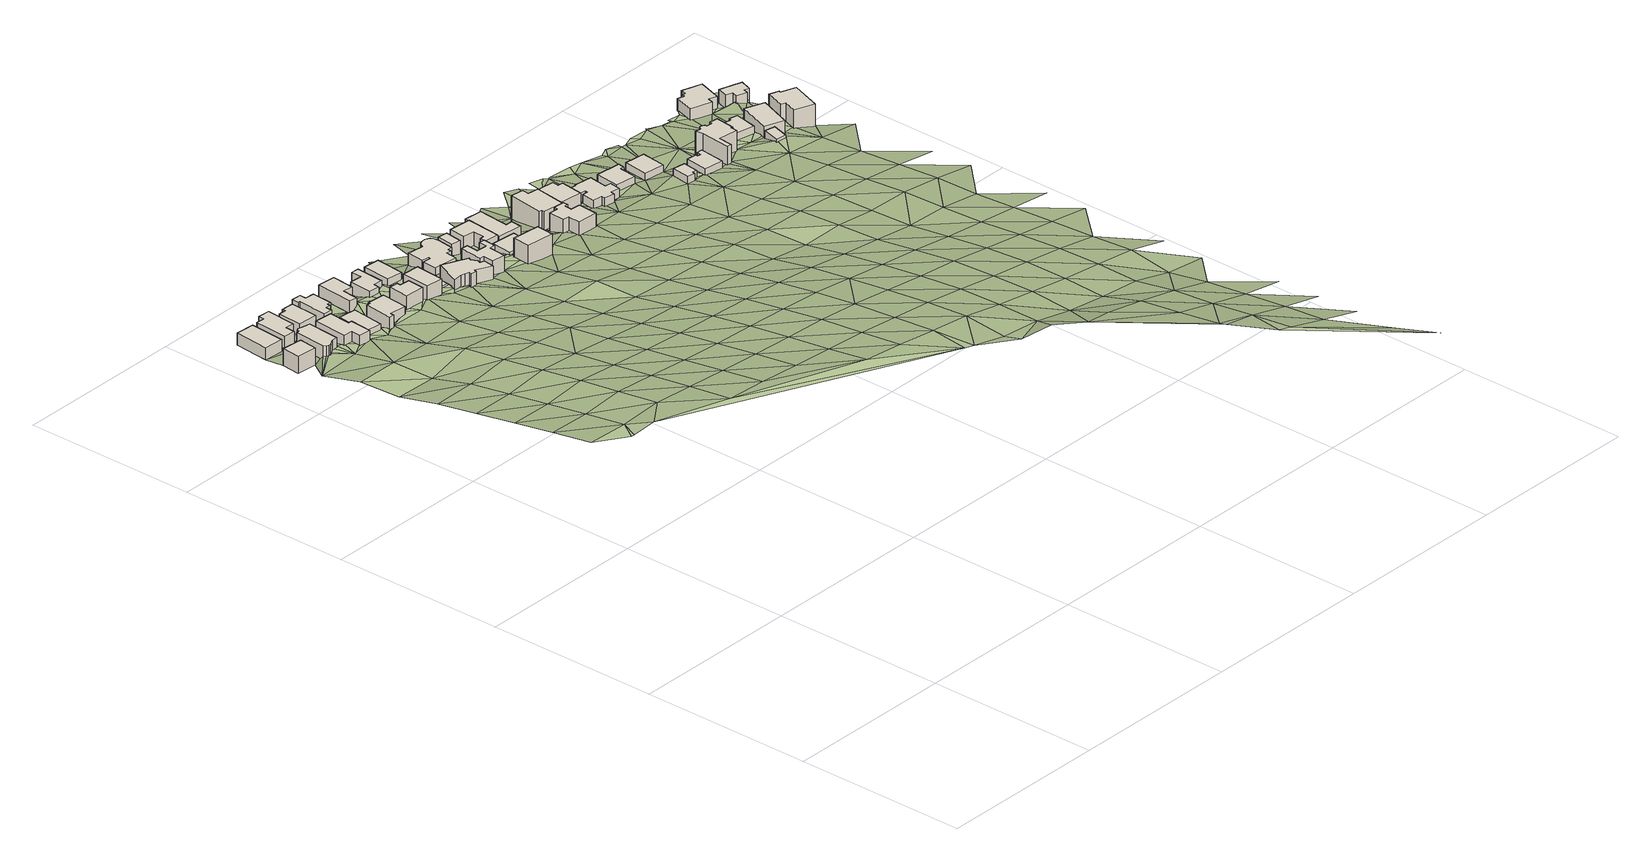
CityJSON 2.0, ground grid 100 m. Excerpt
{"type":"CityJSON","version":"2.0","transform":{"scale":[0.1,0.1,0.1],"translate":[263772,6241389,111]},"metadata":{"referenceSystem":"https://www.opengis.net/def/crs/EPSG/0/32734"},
"CityObjects":{
"building1":{"type":"Building","attributes":{"address":"15 Premier Road Walmer Estate Cape Town","building":"house","building:levels":"3","footprint":{"type":"Polygon"},"plus_code":"C5XXXGXF+XCX","ground_height":128.72,"building_height":9.7,"roof_height":138.42},"geometry":[{"type":"Solid","lod":"1","boundaries":[[[[0,1,2,3]],[[1,4,5,2]],[[4,6,7,5]],[[6,0,3,7]],[[3,2,5,7]],[[6,4,1,0]]]]}]},
"building2":{"type":"Building","attributes":{"address":"6 Beresford Road Walmer Estate Cape Town","building":"house","building:levels":"2","footprint":{"type":"Polygon"},"plus_code":"C6X4XHX7+XXW","ground_height":125.91,"building_height":6.9,"roof_height":132.81},"geometry":[{"type":"Solid","lod":"1","boundaries":[[[[8,9,10,11]],[[9,12,13,10]],[[12,14,15,13]],[[14,8,11,15]],[[11,10,13,15]],[[14,12,9,8]]]]}]},
"building3":{"type":"Building","attributes":{"address":"17 Premier Road Walmer Estate Cape Town","building":"house","building:levels":"3","footprint":{"type":"Polygon"},"plus_code":"C6XMX6X8+XPR","ground_height":129.9,"building_height":9.7,"roof_height":139.6},"geometry":[{"type":"Solid","lod":"1","boundaries":[[[[16,17,18,19]],[[17,20,21,18]],[[20,22,23,21]],[[22,24,25,23]],[[24,26,27,25]],[[26,28,29,27]],[[28,30,31,29]],[[30,32,33,31]],[[32,34,35,33]],[[34,36,37,35]],[[36,38,39,37]],[[38,16,19,39]],[[19,18,21,23,25,27,29,31,33,35,37,39]],[[38,36,34,32,30,28,26,24,22,20,17,16]]]]}]},
"building4":{"type":"Building","attributes":{"address":"8 Beresford Road Walmer Estate Cape Town","building":"house","building:levels":"2","footprint":{"type":"Polygon"},"plus_code":"C6XVX6XQ+XPV","ground_height":126.04,"building_height":6.9,"roof_height":132.94},"geometry":[{"type":"Solid","lod":"1","boundaries":[[[[40,41,42,43]],[[41,44,45,42]],[[44,46,47,45]],[[46,48,49,47]],[[48,50,51,49]],[[50,52,53,51]],[[52,54,55,53]],[[54,40,43,55]],[[43,42,45,47,49,51,53,55]],[[54,52,50,48,46,44,41,40]]]]}]},
"building5":{"type":"Building","attributes":{"address":"19 Premier Road Walmer Estate Cape Town","building":"house","building:levels":"3","footprint":{"type":"Polygon"},"plus_code":"C7X9XQX4+X9V","ground_height":129.9,"building_height":9.7,"roof_height":139.6},"geometry":[{"type":"Solid","lod":"1","boundaries":[[[[56,57,58,59]],[[57,60,61,58]],[[60,62,63,61]],[[62,64,65,63]],[[64,66,67,65]],[[66,68,69,67]],[[68,70,71,69]],[[70,56,59,71]],[[59,58,61,63,65,67,69,71]],[[70,68,66,64,62,60,57,56]]]]}]},
"building6":{"type":"Building","attributes":{"address":"10 Beresford Road Walmer Estate Cape Town","building":"house","building:levels":"2","footprint":{"type":"Polygon"},"plus_code":"C7XGXJXC+XWR","ground_height":126.04,"building_height":6.9,"roof_height":132.94},"geometry":[{"type":"Solid","lod":"1","boundaries":[[[[72,73,74,75]],[[73,76,77,74]],[[76,78,79,77]],[[78,80,81,79]],[[80,82,83,81]],[[82,72,75,83]],[[75,74,77,79,81,83]],[[82,80,78,76,73,72]]]]}]},
"building7":{"type":"Building","attributes":{"address":"21 Premier Road Walmer Estate Cape Town","building":"house","building:levels":"2","footprint":{"type":"Polygon"},"plus_code":"C8X3X8XH+XRR","ground_height":129.94,"building_height":6.9,"roof_height":136.84},"geometry":[{"type":"Solid","lod":"1","boundaries":[[[[84,85,86,87]],[[85,88,89,86]],[[88,90,91,89]],[[90,84,87,91]],[[87,86,89,91]],[[90,88,85,84]]]]}]},
"building8":{"type":"Building","attributes":{"address":"23 Premier Road Walmer Estate Cape Town","building":"house","building:levels":"2","footprint":{"type":"Polygon"},"plus_code":"C8XQXPX3+XCX","ground_height":133.66,"building_height":6.9,"roof_height":140.56},"geometry":[{"type":"Solid","lod":"1","boundaries":[[[[92,93,94,95]],[[93,96,97,94]],[[96,98,99,97]],[[98,100,101,99]],[[100,102,103,101]],[[102,104,105,103]],[[104,106,107,105]],[[106,92,95,107]],[[95,94,97,99,101,103,105,107]],[[106,104,102,100,98,96,93,92]]]]}]},
"building9":{"type":"Building","attributes":{"address":"12 Beresford Road University Estate Cape Town","building":"house","building:levels":"2","footprint":{"type":"Polygon"},"plus_code":"C8X7XHXC+X5V","ground_height":126.04,"building_height":6.9,"roof_height":132.94},"geometry":[{"type":"Solid","lod":"1","boundaries":[[[[108,109,110,111]],[[109,112,113,110]],[[112,114,115,113]],[[114,116,117,115]],[[116,118,119,117]],[[118,120,121,119]],[[120,122,123,121]],[[122,124,125,123]],[[124,126,127,125]],[[126,128,129,127]],[[128,130,131,129]],[[130,108,111,131]],[[111,110,113,115,117,119,121,123,125,127,129,131]],[[130,128,126,124,122,120,118,116,114,112,109,108]]]]}]},
"building10":{"type":"Building","attributes":{"address":"14 Beresford Road Walmer Estate Cape Town","building":"house","building:levels":"2","footprint":{"type":"Polygon"},"plus_code":"C8XXXMX4+XGR","ground_height":129.29,"building_height":6.9,"roof_height":136.19},"geometry":[{"type":"Solid","lod":"1","boundaries":[[[[132,133,134,135]],[[133,136,137,134]],[[136,138,139,137]],[[138,140,141,139]],[[140,142,143,141]],[[142,132,135,143]],[[135,134,137,139,141,143]],[[142,140,138,136,133,132]]]]}]},
"building11":{"type":"Building","attributes":{"address":"25 Premier Road University Estate Cape Town","building":"house","building:levels":"2","footprint":{"type":"Polygon"},"plus_code":"C9XGXJXJ+X7X","ground_height":137.63,"building_height":6.9,"roof_height":144.53},"geometry":[{"type":"Solid","lod":"1","boundaries":[[[[144,145,146,147]],[[145,148,149,146]],[[148,150,151,149]],[[150,152,153,151]],[[152,154,155,153]],[[154,144,147,155]],[[147,146,149,151,153,155]],[[154,152,150,148,145,144]]]]}]},
"building12":{"type":"Building","attributes":{"address":"16 Beresford Road Walmer Estate Cape Town","building":"house","building:levels":"2","footprint":{"type":"Polygon"},"plus_code":"C9XJXVXX+XMR","ground_height":129.29,"building_height":6.9,"roof_height":136.19},"geometry":[{"type":"Solid","lod":"1","boundaries":[[[[156,157,158,159]],[[157,160,161,158]],[[160,162,163,161]],[[162,164,165,163]],[[164,166,167,165]],[[166,168,169,167]],[[168,170,171,169]],[[170,156,159,171]],[[159,158,161,163,165,167,169,171]],[[170,168,166,164,162,160,157,156]]]]}]},
"building13":{"type":"Building","attributes":{"address":"27 Premier Road Walmer Estate Cape Town","building":"house","building:levels":"4","footprint":{"type":"Polygon"},"plus_code":"CCX5XMX2+XXX","ground_height":132.16,"building_height":12.5,"roof_height":144.66},"geometry":[{"type":"Solid","lod":"1","boundaries":[[[[172,173,174,175]],[[173,176,177,174]],[[176,178,179,177]],[[178,172,175,179]],[[175,174,177,179]],[[178,176,173,172]]]]}]},
"building14":{"type":"Building","attributes":{"address":"University Estate Cape Town","building":"house","building:levels":"1","footprint":{"type":"Polygon"},"plus_code":"CCXQX2XG+XFR","ground_height":132.16,"building_height":4.1,"roof_height":136.26},"geometry":[{"type":"Solid","lod":"1","boundaries":[[[[180,181,182,183]],[[181,184,185,182]],[[184,186,187,185]],[[186,180,183,187]],[[183,182,185,187]],[[186,184,181,180]]]]}]},
"building15":{"type":"Building","attributes":{"address":"18 Beresford Road Walmer Estate Cape Town","building":"house","building:levels":"2","footprint":{"type":"Polygon"},"plus_code":"CCXCX2XC+X8W","ground_height":128.44,"building_height":6.9,"roof_height":135.34},"geometry":[{"type":"Solid","lod":"1","boundaries":[[[[188,189,190,191]],[[189,192,193,190]],[[192,194,195,193]],[[194,188,191,195]],[[191,190,193,195]],[[194,192,189,188]]]]}]},
"building16":{"type":"Building","attributes":{"address":"29 Premier Road Walmer Estate Cape Town","building":"house","building:levels":"2","footprint":{"type":"Polygon"},"plus_code":"CFX9XHX9+XFX","ground_height":134.19,"building_height":6.9,"roof_height":141.09},"geometry":[{"type":"Solid","lod":"1","boundaries":[[[[196,197,198,199]],[[197,200,201,198]],[[200,202,203,201]],[[202,204,205,203]],[[204,206,207,205]],[[206,208,209,207]],[[208,210,211,209]],[[210,212,213,211]],[[212,214,215,213]],[[214,216,217,215]],[[216,218,219,217]],[[218,220,221,219]],[[220,222,223,221]],[[222,196,199,223]],[[199,198,201,203,205,207,209,211,213,215,217,219,221,223]],[[222,220,218,216,214,212,210,208,206,204,202,200,197,196]]]]}]},
"building17":{"type":"Building","attributes":{"address":"Beresford Road Walmer Estate Cape Town","building":"house","building:levels":"2","footprint":{"type":"Polygon"},"plus_code":"CFXWXXXJ+XMR","ground_height":127.1,"building_height":6.9,"roof_height":134},"geometry":[{"type":"Solid","lod":"1","boundaries":[[[[224,225,226,227]],[[225,228,229,226]],[[228,230,231,229]],[[230,232,233,231]],[[232,234,235,233]],[[234,236,237,235]],[[236,238,239,237]],[[238,240,241,239]],[[240,242,243,241]],[[242,244,245,243]],[[244,246,247,245]],[[246,248,249,247]],[[248,250,251,249]],[[250,252,253,251]],[[252,254,255,253]],[[254,256,257,255]],[[256,258,259,257]],[[258,224,227,259]],[[227,226,229,231,233,235,237,239,241,243,245,247,249,251,253,255,257,259]],[[258,256,254,252,250,248,246,244,242,240,238,236,234,232,230,228,225,224]]]]}]},
"building18":{"type":"Building","attributes":{"address":"31 Premier Road Walmer Estate Cape Town","building":"house","building:levels":"2","footprint":{"type":"Polygon"},"plus_code":"CGX9X9XF+XCV","ground_height":134.19,"building_height":6.9,"roof_height":141.09},"geometry":[{"type":"Solid","lod":"1","boundaries":[[[[260,261,262,263]],[[261,264,265,262]],[[264,266,267,265]],[[266,268,269,267]],[[268,270,271,269]],[[270,272,273,271]],[[272,274,275,273]],[[274,276,277,275]],[[276,278,279,277]],[[278,280,281,279]],[[280,282,283,281]],[[282,260,263,283]],[[263,262,265,267,269,271,273,275,277,279,281,283]],[[282,280,278,276,274,272,270,268,266,264,261,260]]]]}]},
"building19":{"type":"Building","attributes":{"address":"Beresford Road Walmer Estate Cape Town","building":"house","building:levels":"2","footprint":{"type":"Polygon"},"plus_code":"CGXHX9XH+XWV","ground_height":128.84,"building_height":6.9,"roof_height":135.74},"geometry":[{"type":"Solid","lod":"1","boundaries":[[[[284,285,227,286,287,226]],[[285,288,289,286,227]],[[288,290,291,289]],[[290,284,226,287,291]],[[287,286,289,291]],[[290,288,285,284]]]]}]},
"building20":{"type":"Building","attributes":{"address":"Walmer Estate Cape Town","building":"house","building:levels":"3","footprint":{"type":"Polygon"},"plus_code":"CHXJX2XV+X9V","ground_height":132.39,"building_height":9.7,"roof_height":142.09},"geometry":[{"type":"Solid","lod":"1","boundaries":[[[[292,293,294,295]],[[293,296,297,294]],[[296,298,299,297]],[[298,292,295,299]],[[295,294,297,299]],[[298,296,293,292]]]]}]},
"building21":{"type":"Building","attributes":{"address":"24 Beresford Road Walmer Estate Cape Town","building":"house","building:levels":"2","footprint":{"type":"Polygon"},"plus_code":"CHX9X6XH+XJX","ground_height":128.84,"building_height":6.9,"roof_height":135.74},"geometry":[{"type":"Solid","lod":"1","boundaries":[[[[300,301,302,303]],[[301,304,305,302]],[[304,306,307,305]],[[306,308,309,307]],[[308,310,311,309]],[[310,312,313,311]],[[312,314,315,313]],[[314,300,303,315]],[[303,302,305,307,309,311,313,315]],[[314,312,310,308,306,304,301,300]]]]}]},
"building22":{"type":"Building","attributes":{"address":"Walmer Estate Cape Town","building":"house","building:levels":"1","footprint":{"type":"Polygon"},"plus_code":"CHXJX6XW+XPR","ground_height":128.84,"building_height":4.1,"roof_height":132.94},"geometry":[{"type":"Solid","lod":"1","boundaries":[[[[316,317,318,319]],[[317,320,321,318]],[[320,322,323,321]],[[322,324,325,323]],[[324,326,327,325]],[[326,316,319,327]],[[319,318,321,323,325,327]],[[326,324,322,320,317,316]]]]}]},
"building23":{"type":"Building","attributes":{"address":"102 Upper Melbourne Road Walmer Estate Cape Town","building":"house","building:levels":"2","footprint":{"type":"Polygon"},"plus_code":"CHXVXPXJ+XWW","ground_height":127.07,"building_height":6.9,"roof_height":133.97},"geometry":[{"type":"Solid","lod":"1","boundaries":[[[[328,329,330,331]],[[329,332,333,330]],[[332,334,335,333]],[[334,336,337,335]],[[336,338,339,337]],[[338,328,331,339]],[[331,330,333,335,337,339]],[[338,336,334,332,329,328]]]]}]},
"building24":{"type":"Building","attributes":{"address":"99 Upper Melbourne Road Walmer Estate Cape Town","building":"house","building:levels":"2","footprint":{"type":"Polygon"},"plus_code":"CMXGXHXM+X8V","ground_height":128.28,"building_height":6.9,"roof_height":135.18},"geometry":[{"type":"Solid","lod":"1","boundaries":[[[[340,341,342,343]],[[341,344,345,342]],[[344,346,347,345]],[[346,348,349,347]],[[348,350,351,349]],[[350,352,353,351]],[[352,354,355,353]],[[354,356,357,355]],[[356,358,359,357]],[[358,360,361,359]],[[360,362,363,361]],[[362,340,343,363]],[[343,342,345,347,349,351,353,355,357,359,361,363]],[[362,360,358,356,354,352,350,348,346,344,341,340]]]]}]},
"building25":{"type":"Building","attributes":{"address":"97 Upper Melbourne Road Walmer Estate Cape Town","building":"house","building:levels":"3","footprint":{"type":"Polygon"},"plus_code":"CMXFXMX8+XPX","ground_height":124.95,"building_height":9.7,"roof_height":134.65},"geometry":[{"type":"Solid","lod":"1","boundaries":[[[[364,365,366,367]],[[365,368,369,366]],[[368,370,371,369]],[[370,372,373,371]],[[372,374,375,373]],[[374,376,377,375]],[[376,378,379,377]],[[378,364,367,379]],[[367,366,369,371,373,375,377,379]],[[378,376,374,372,370,368,365,364]]]]}]},
"building26":{"type":"Building","attributes":{"address":"30 Beresford Road Walmer Estate Cape Town","building":"house","building:levels":"2","footprint":{"type":"Polygon"},"plus_code":"CPX9XHXC+X7R","ground_height":123.13,"building_height":6.9,"roof_height":130.03},"geometry":[{"type":"Solid","lod":"1","boundaries":[[[[380,381,382,383]],[[381,384,385,382]],[[384,386,387,385]],[[386,388,389,387]],[[388,390,391,389]],[[390,380,383,391]],[[383,382,385,387,389,391]],[[390,388,386,384,381,380]]]]}]},
"building27":{"type":"Building","attributes":{"address":"32 Beresford Road Walmer Estate Cape Town","building":"house","building:levels":"1","footprint":{"type":"Polygon"},"plus_code":"CQX6XCX8+XRV","ground_height":123.13,"building_height":4.1,"roof_height":127.23},"geometry":[{"type":"Solid","lod":"1","boundaries":[[[[392,393,394,395]],[[393,396,397,394]],[[396,398,399,397]],[[398,400,401,399]],[[400,402,403,401]],[[402,404,405,403]],[[404,406,407,405]],[[406,408,409,407]],[[408,410,411,409]],[[410,412,413,411]],[[412,414,415,413]],[[414,416,417,415]],[[416,418,419,417]],[[418,420,421,419]],[[420,422,423,421]],[[422,392,395,423]],[[395,394,397,399,401,403,405,407,409,411,413,415,417,419,421,423]],[[422,420,418,416,414,412,410,408,406,404,402,400,398,396,393,392]]]]}]},
"building28":{"type":"Building","attributes":{"address":"34 Beresford Road Walmer Estate Cape Town","building":"house","building:levels":"1","footprint":{"type":"Polygon"},"plus_code":"CRX5XPX8+X2V","ground_height":121.86,"building_height":4.1,"roof_height":125.96},"geometry":[{"type":"Solid","lod":"1","boundaries":[[[[424,425,426,427]],[[425,428,429,426]],[[428,430,431,429]],[[430,432,433,431]],[[432,434,435,433]],[[434,424,427,435]],[[427,426,429,431,433,435]],[[434,432,430,428,425,424]]]]}]},
"building29":{"type":"Building","attributes":{"address":"University Estate Cape Town","building":"house","building:levels":"1","footprint":{"type":"Polygon"},"plus_code":"CVX8XRXM+XRV","ground_height":124.64,"building_height":4.1,"roof_height":128.74},"geometry":[{"type":"Solid","lod":"1","boundaries":[[[[436,437,438,439]],[[437,440,441,438]],[[440,442,443,441]],[[442,444,445,443]],[[444,446,447,445]],[[446,436,439,447]],[[439,438,441,443,445,447]],[[446,444,442,440,437,436]]]]}]},
"building30":{"type":"Building","attributes":{"address":"36 Beresford Road Walmer Estate Cape Town","building":"house","building:levels":"1","footprint":{"type":"Polygon"},"plus_code":"CVX5X4X5+XXR","ground_height":120.69,"building_height":4.1,"roof_height":124.79},"geometry":[{"type":"Solid","lod":"1","boundaries":[[[[448,449,450,451]],[[449,452,453,450]],[[452,454,455,453]],[[454,448,451,455]],[[451,450,453,455]],[[454,452,449,448]]]]}]},
"building31":{"type":"Building","attributes":{"address":"38 Beresford Road Walmer Estate Cape Town","building":"house","building:levels":"1","footprint":{"type":"Polygon"},"plus_code":"C2X3XRX9+XCW","ground_height":123.28,"building_height":4.1,"roof_height":127.38},"geometry":[{"type":"Solid","lod":"1","boundaries":[[[[456,457,458,459]],[[457,460,461,458]],[[460,462,463,461]],[[462,464,465,463]],[[464,466,467,465]],[[466,468,469,467]],[[468,470,471,469]],[[470,456,459,471]],[[459,458,461,463,465,467,469,471]],[[470,468,466,464,462,460,457,456]]]]}]},
"building32":{"type":"Building","attributes":{"address":"40 Beresford Road Walmer Estate Cape Town","building":"house","building:levels":"3","footprint":{"type":"Polygon"},"plus_code":"C3X2XPX3+XMR","ground_height":123.28,"building_height":9.7,"roof_height":132.98},"geometry":[{"type":"Solid","lod":"1","boundaries":[[[[472,473,474,475]],[[473,476,477,474]],[[476,478,479,477]],[[478,480,481,479]],[[480,482,483,481]],[[482,484,485,483]],[[484,486,487,485]],[[486,488,489,487]],[[488,490,491,489]],[[490,492,493,491]],[[492,494,495,493]],[[494,496,497,495]],[[496,498,499,497]],[[498,500,501,499]],[[500,502,503,501]],[[502,472,475,503]],[[475,474,477,479,481,483,485,487,489,491,493,495,497,499,501,503]],[[502,500,498,496,494,492,490,488,486,484,482,480,478,476,473,472]]]]}]},
"building33":{"type":"Building","attributes":{"building":"garage","building:levels":"1","footprint":{"type":"Polygon"},"plus_code":"C4X8X3XF+XVR","ground_height":121.95,"building_height":4.1,"roof_height":126.05},"geometry":[{"type":"Solid","lod":"1","boundaries":[[[[504,505,506,507]],[[505,508,509,506]],[[508,510,511,509]],[[510,504,507,511]],[[507,506,509,511]],[[510,508,505,504]]]]}]},
"building34":{"type":"Building","attributes":{"address":"42 Beresford Road Walmer Estate Cape Town","building":"house","building:levels":"2","footprint":{"type":"Polygon"},"plus_code":"C4X2X5XV+XRW","ground_height":118.25,"building_height":6.9,"roof_height":125.15},"geometry":[{"type":"Solid","lod":"1","boundaries":[[[[512,513,514,515]],[[513,516,517,514]],[[516,518,519,517]],[[518,520,521,519]],[[520,522,523,521]],[[522,512,515,523]],[[515,514,517,519,521,523]],[[522,520,518,516,513,512]]]]}]},
"building35":{"type":"Building","attributes":{"address":"44 Beresford Road Walmer Estate Cape Town","building":"house","building:levels":"2","footprint":{"type":"Polygon"},"plus_code":"C4XPXHX7+XMX","ground_height":120.44,"building_height":6.9,"roof_height":127.34},"geometry":[{"type":"Solid","lod":"1","boundaries":[[[[524,525,526,527]],[[525,528,529,526]],[[528,530,531,529]],[[530,524,527,531]],[[527,526,529,531]],[[530,528,525,524]]]]}]},
"building36":{"type":"Building","attributes":{"address":"43 Beresford Road Walmer Estate Cape Town","building":"house","building:levels":"2","footprint":{"type":"Polygon"},"plus_code":"C4XPXXX8+XGW","ground_height":113.22,"building_height":6.9,"roof_height":120.12},"geometry":[{"type":"Solid","lod":"1","boundaries":[[[[532,533,534,535]],[[533,536,537,534]],[[536,538,539,537]],[[538,540,541,539]],[[540,542,543,541]],[[542,544,545,543]],[[544,546,547,545]],[[546,548,549,547]],[[548,550,551,549]],[[550,532,535,551]],[[535,534,537,539,541,543,545,547,549,551]],[[550,548,546,544,542,540,538,536,533,532]]]]}]},
"building37":{"type":"Building","attributes":{"address":"46 Beresford Road Walmer Estate Cape Town","building":"house","building:levels":"3","footprint":{"type":"Polygon"},"plus_code":"C5XJX4XJ+XQR","ground_height":120.44,"building_height":9.7,"roof_height":130.14},"geometry":[{"type":"Solid","lod":"1","boundaries":[[[[552,553,554,555]],[[553,556,557,554]],[[556,558,559,557]],[[558,560,561,559]],[[560,562,563,561]],[[562,564,565,563]],[[564,566,567,565]],[[566,552,555,567]],[[555,554,557,559,561,563,565,567]],[[566,564,562,560,558,556,553,552]]]]}]},
"building38":{"type":"Building","attributes":{"address":"45 Beresford Road Walmer Estate Cape Town","building":"house","building:levels":"2","footprint":{"type":"Polygon"},"plus_code":"C5XMXCXX+X3V","ground_height":113.22,"building_height":6.9,"roof_height":120.12},"geometry":[{"type":"Solid","lod":"1","boundaries":[[[[568,569,570,571]],[[569,572,573,570]],[[572,574,575,573]],[[574,576,577,575]],[[576,578,579,577]],[[578,580,581,579]],[[580,582,583,581]],[[582,568,571,583]],[[571,570,573,575,577,579,581,583]],[[582,580,578,576,574,572,569,568]]]]}]},
"terrain1":{"type":"TINRelief","geometry":[{"type":"CompositeSurface","lod":"1","boundaries":[[[584,585,586]],[[587,586,585]],[[584,588,589]],[[586,587,590]],[[584,586,588]],[[586,590,591]],[[592,589,593]],[[589,588,593]],[[594,592,595]],[[586,591,596]],[[596,588,586]],[[593,595,592]],[[594,597,598]],[[599,593,588]],[[594,595,597]],[[588,596,599]],[[596,591,600]],[[601,598,602]],[[593,603,595]],[[598,597,602]],[[603,593,599]],[[601,604,605]],[[595,606,597]],[[601,602,604]],[[599,596,607]],[[606,595,603]],[[600,607,596]],[[0,605,608]],[[605,609,608]],[[605,610,609]],[[611,602,597]],[[604,612,605]],[[612,610,605]],[[603,599,613]],[[611,597,606]],[[4,26,12]],[[614,26,4]],[[614,0,608]],[[607,613,599]],[[602,615,604]],[[26,614,608]],[[610,612,616]],[[12,26,617]],[[606,603,618]],[[619,616,612]],[[615,602,611]],[[607,600,620]],[[26,22,617]],[[619,612,621]],[[26,24,22]],[[603,613,618]],[[22,48,617]],[[622,612,604]],[[621,612,623]],[[22,20,48]],[[624,617,48]],[[625,611,606]],[[626,623,612]],[[627,604,615]],[[48,20,50]],[[20,17,50]],[[613,607,628]],[[623,64,621]],[[46,624,48]],[[618,625,606]],[[627,622,604]],[[626,612,622]],[[16,621,64]],[[50,17,16]],[[626,629,623]],[[628,607,620]],[[50,16,64]],[[630,615,611]],[[631,600,591]],[[52,50,54]],[[50,64,80]],[[613,632,618]],[[80,54,50]],[[625,630,611]],[[628,632,613]],[[64,62,80]],[[633,57,622]],[[627,634,622]],[[600,635,620]],[[54,80,78]],[[622,634,633]],[[615,636,627]],[[78,40,54]],[[637,625,618]],[[60,57,88]],[[88,57,633]],[[60,88,62]],[[630,636,615]],[[82,80,62]],[[633,634,638]],[[628,620,639]],[[640,634,627]],[[632,637,618]],[[120,62,88]],[[634,641,638]],[[120,82,62]],[[634,640,641]],[[627,642,640]],[[636,642,627]],[[630,625,643]],[[628,644,632]],[[120,88,122]],[[638,641,100]],[[637,645,625]],[[85,122,88]],[[118,82,120]],[[116,72,82]],[[100,85,638]],[[644,628,639]],[[118,116,82]],[[639,620,635]],[[636,630,643]],[[646,640,647]],[[625,645,643]],[[96,85,100]],[[100,98,96]],[[126,124,122]],[[85,648,122]],[[637,632,649]],[[648,85,96]],[[642,650,640]],[[648,126,122]],[[640,650,647]],[[126,130,128]],[[649,632,644]],[[130,126,648]],[[651,648,96]],[[642,636,652]],[[96,653,651]],[[645,637,654]],[[650,655,647]],[[130,648,133]],[[653,647,655]],[[600,631,635]],[[652,636,643]],[[133,108,130]],[[644,639,656]],[[152,653,655]],[[657,650,642]],[[654,637,649]],[[651,653,658]],[[650,659,655]],[[656,639,635]],[[653,152,658]],[[142,140,651]],[[651,658,660]],[[645,661,643]],[[142,651,660]],[[662,642,652]],[[658,152,150]],[[657,642,662]],[[659,650,657]],[[649,644,663]],[[661,645,654]],[[148,145,150]],[[664,660,658]],[[660,162,142]],[[663,644,656]],[[150,665,658]],[[657,145,659]],[[142,162,666]],[[142,666,132]],[[652,643,667]],[[664,658,665]],[[150,145,665]],[[657,665,145]],[[649,668,654]],[[160,666,162]],[[667,643,661]],[[666,157,132]],[[664,669,670]],[[656,635,671]],[[672,657,662]],[[664,665,669]],[[668,649,663]],[[666,160,157]],[[657,672,673]],[[652,674,662]],[[675,669,665]],[[661,654,676]],[[176,675,665]],[[674,652,667]],[[669,675,156]],[[672,677,673]],[[663,656,678]],[[176,673,183]],[[183,673,677]],[[676,654,668]],[[672,662,679]],[[675,192,156]],[[176,680,675]],[[678,656,671]],[[183,186,176]],[[183,677,182]],[[671,635,631]],[[680,176,186]],[[667,661,681]],[[677,672,679]],[[680,682,675]],[[674,683,662]],[[662,683,679]],[[663,684,668]],[[680,186,184]],[[681,661,676]],[[677,222,182]],[[677,679,685]],[[184,182,222]],[[678,684,663]],[[679,686,685]],[[667,687,674]],[[686,679,688]],[[682,680,689]],[[680,184,689]],[[676,668,690]],[[683,691,679]],[[222,689,184]],[[687,667,681]],[[678,671,692]],[[682,240,189]],[[684,690,668]],[[682,689,693]],[[691,683,694]],[[694,695,691]],[[683,674,696]],[[682,693,697]],[[692,671,631]],[[689,222,698]],[[240,682,697]],[[681,676,699]],[[687,696,674]],[[684,678,700]],[[699,676,690]],[[701,189,240]],[[694,683,702]],[[703,704,705]],[[706,705,694]],[[707,703,708]],[[697,693,709]],[[708,698,707]],[[708,703,705]],[[698,710,689]],[[692,700,678]],[[692,631,711]],[[709,712,697]],[[705,706,713]],[[705,713,708]],[[681,714,687]],[[710,698,708]],[[694,702,706]],[[710,715,689]],[[716,683,696]],[[702,683,716]],[[690,684,717]],[[681,699,714]],[[701,240,718]],[[700,717,684]],[[710,719,715]],[[718,240,238]],[[696,687,720]],[[721,715,719]],[[715,721,722]],[[692,711,723]],[[724,270,719]],[[725,699,690]],[[724,726,270]],[[718,238,236]],[[727,728,702]],[[687,714,720]],[[236,234,718]],[[700,692,723]],[[729,702,716]],[[730,721,731]],[[732,711,733]],[[234,232,718]],[[721,719,734]],[[735,727,702]],[[717,725,690]],[[719,270,734]],[[723,711,732]],[[696,736,716]],[[702,729,735]],[[734,731,721]],[[718,232,737]],[[734,270,268]],[[714,699,738]],[[739,268,727]],[[720,736,696]],[[735,740,727]],[[717,700,741]],[[740,739,727]],[[729,740,735]],[[290,228,225]],[[725,738,699]],[[742,734,268]],[[743,268,739]],[[729,716,298]],[[743,742,268]],[[744,290,734]],[[741,700,723]],[[232,230,745]],[[734,742,744]],[[745,230,228]],[[232,745,737]],[[746,720,714]],[[290,744,301]],[[747,743,739]],[[745,228,290]],[[736,748,716]],[[742,749,744]],[[748,298,716]],[[733,750,732]],[[738,746,714]],[[742,751,749]],[[752,743,747]],[[290,301,745]],[[753,739,740]],[[732,750,723]],[[725,717,754]],[[741,755,717]],[[733,756,750]],[[736,720,757]],[[740,292,753]],[[301,300,745]],[[316,752,747]],[[738,725,754]],[[746,757,720]],[[717,755,754]],[[300,752,758]],[[316,758,752]],[[741,723,759]],[[760,298,748]],[[750,756,761]],[[745,762,763]],[[760,292,298]],[[745,300,762]],[[762,300,758]],[[764,748,736]],[[750,759,723]],[[760,753,292]],[[765,766,316]],[[758,316,767]],[[766,753,760]],[[768,746,738]],[[757,764,736]],[[767,316,766]],[[755,741,769]],[[754,768,738]],[[748,770,760]],[[769,741,759]],[[766,760,771]],[[746,772,757]],[[767,773,774]],[[766,771,767]],[[775,774,338]],[[764,776,748]],[[761,777,750]],[[778,762,338]],[[755,779,754]],[[768,772,746]],[[778,780,762]],[[770,748,776]],[[750,777,759]],[[773,767,781]],[[779,755,769]],[[771,760,770]],[[761,782,777]],[[757,783,764]],[[771,356,767]],[[773,370,774]],[[767,356,781]],[[774,370,338]],[[754,784,768]],[[782,761,785]],[[772,783,757]],[[786,787,761]],[[769,759,788]],[[338,370,778]],[[779,784,754]],[[789,771,770]],[[773,781,370]],[[785,761,787]],[[790,776,764]],[[356,791,781]],[[777,788,759]],[[792,781,791]],[[776,793,770]],[[352,791,356]],[[772,768,794]],[[783,790,764]],[[352,356,354]],[[779,769,795]],[[794,768,784]],[[796,791,352]],[[370,797,778]],[[777,782,798]],[[795,769,788]],[[776,799,793]],[[346,800,348]],[[801,783,772]],[[352,350,796]],[[798,782,785]],[[790,799,776]],[[348,800,802]],[[779,803,784]],[[802,350,348]],[[794,801,772]],[[796,350,804]],[[805,787,786]],[[806,788,777]],[[807,370,368]],[[350,802,804]],[[797,370,807]],[[803,779,795]],[[368,808,809]],[[809,796,804]],[[783,810,790]],[[811,802,793]],[[806,777,798]],[[805,786,812]],[[813,785,787]],[[794,784,814]],[[799,811,793]],[[815,807,368]],[[801,810,783]],[[368,809,815]],[[804,815,809]],[[816,804,802]],[[795,788,817]],[[803,814,784]],[[818,805,812]],[[798,785,813]],[[819,799,790]],[[787,805,813]],[[817,788,806]],[[807,815,820]],[[821,802,811]],[[816,802,821]],[[794,822,801]],[[810,819,790]],[[823,803,795]],[[814,822,794]],[[806,798,824]],[[811,799,825]],[[826,820,815]],[[823,795,817]],[[827,821,811]],[[818,828,805]],[[829,816,821]],[[810,801,830]],[[813,824,798]],[[829,831,816]],[[799,819,825]],[[815,384,832]],[[816,831,833]],[[812,834,818]],[[826,815,832]],[[831,829,835]],[[827,836,821]],[[811,837,827]],[[814,803,838]],[[384,839,833]],[[822,830,801]],[[840,831,835]],[[835,829,841]],[[833,831,840]],[[842,841,829]],[[843,817,806]],[[832,384,833]],[[838,803,823]],[[844,833,840]],[[805,845,813]],[[819,810,846]],[[832,833,844]],[[837,811,847]],[[848,844,840]],[[843,806,824]],[[825,847,811]],[[849,822,814]],[[805,828,845]],[[830,846,810]],[[828,818,850]],[[392,851,837]],[[823,817,852]],[[849,814,838]],[[853,854,832]],[[844,855,832]],[[837,847,392]],[[856,824,813]],[[852,817,843]],[[830,822,857]],[[825,819,858]],[[396,393,398]],[[834,850,818]],[[844,398,855]],[[853,832,855]],[[424,393,392]],[[813,845,856]],[[846,859,819]],[[838,823,860]],[[857,822,849]],[[434,398,393]],[[434,393,424]],[[392,847,425]],[[425,424,392]],[[823,852,860]],[[825,436,847]],[[858,819,859]],[[828,861,845]],[[843,824,862]],[[863,846,830]],[[824,856,864]],[[855,398,865]],[[865,398,434]],[[849,838,866]],[[855,865,867]],[[863,830,857]],[[436,825,858]],[[862,852,843]],[[847,452,425]],[[862,824,864]],[[860,866,838]],[[845,868,856]],[[859,846,869]],[[867,865,870]],[[865,434,432]],[[847,436,446]],[[446,452,847]],[[857,849,871]],[[425,430,428]],[[846,863,869]],[[430,425,452]],[[860,852,872]],[[866,871,849]],[[437,436,858]],[[873,870,865]],[[856,874,864]],[[865,432,873]],[[875,858,859]],[[430,452,449]],[[852,862,872]],[[449,432,430]],[[875,859,869]],[[449,873,432]],[[876,437,858]],[[446,454,452]],[[437,442,440]],[[877,866,860]],[[857,878,863]],[[871,879,857]],[[876,442,437]],[[444,454,446]],[[872,877,860]],[[444,442,876]],[[862,864,880]],[[881,873,449]],[[882,876,858]],[[869,863,878]],[[878,857,879]],[[882,858,875]],[[444,883,454]],[[871,866,884]],[[444,876,883]],[[449,448,881]],[[872,862,880]],[[885,873,881]],[[877,884,866]],[[454,883,460]],[[875,869,886]],[[882,456,876]],[[887,879,871]],[[878,886,869]],[[448,454,888]],[[466,460,883]],[[889,885,881]],[[872,890,877]],[[464,462,466]],[[448,891,881]],[[884,887,871]],[[460,466,462]],[[892,456,882]],[[460,888,454]],[[889,881,891]],[[893,456,892]],[[882,894,892]],[[893,457,456]],[[882,875,895]],[[448,896,891]],[[886,897,875]],[[898,460,457]],[[896,448,888]],[[879,899,878]],[[892,900,893]],[[893,900,457]],[[901,889,891]],[[887,902,879]],[[898,888,460]],[[884,877,903]],[[900,898,457]],[[894,882,895]],[[875,897,895]],[[886,878,899]],[[899,879,902]],[[904,905,894]],[[906,888,898]],[[887,884,903]],[[906,898,907]],[[896,888,908]],[[909,888,906]],[[894,895,904]],[[908,910,896]],[[911,888,909]],[[912,897,886]],[[911,909,913]],[[914,911,913]],[[915,911,914]],[[902,887,916]],[[908,888,917]],[[904,918,919]],[[899,912,886]],[[908,917,910]],[[888,911,920]],[[918,904,921]],[[904,895,922]],[[897,923,895]],[[918,924,478]],[[924,918,921]],[[921,904,922]],[[888,925,917]],[[911,478,518]],[[912,923,897]],[[888,920,925]],[[478,924,518]],[[895,926,922]],[[902,927,899]],[[911,518,920]],[[928,917,929]],[[930,921,922]],[[921,931,924]],[[929,917,925]],[[921,930,932]],[[912,899,927]],[[926,895,933]],[[931,921,932]],[[923,933,895]],[[920,518,513]],[[513,518,516]],[[932,930,510]],[[925,920,934]],[[513,512,920]],[[925,934,935]],[[926,936,510]],[[923,912,937]],[[525,931,932]],[[932,510,936]],[[926,933,936]],[[934,920,938]],[[939,935,934]],[[512,931,525]],[[934,940,939]],[[546,920,512]],[[938,940,934]],[[938,920,546]],[[933,941,936]],[[936,941,942]],[[933,923,943]],[[944,512,525]],[[940,938,945]],[[942,524,936]],[[933,946,941]],[[941,947,942]],[[944,546,512]],[[947,948,942]],[[524,942,948]],[[525,524,944]],[[948,558,524]],[[946,933,943]],[[524,558,944]],[[548,546,550]],[[949,546,944]],[[950,550,546]],[[944,558,951]],[[950,546,949]],[[949,944,951]],[[951,558,952]],[[953,550,950]],[[952,954,955]],[[950,949,956]],[[550,953,532]],[[957,958,951]],[[953,959,532]]]}]}
},
"vertices":[
[129,4134,177],[140,4238,177],[140,4238,274],[129,4134,274],[21,4250,177],[21,4250,274],[11,4145,177],[11,4145,274],
[168,4574,149],[59,4582,149],[59,4582,218],[168,4574,218],[43,4381,149],[43,4381,218],[153,4373,149],[153,4373,218],
[272,4294,189],[234,4299,189],[234,4299,286],[272,4294,286],[202,4308,189],[202,4308,286],[185,4301,189],[185,4301,286],[184,4288,189],[184,4288,286],[167,4287,189],[167,4287,286],[153,4102,189],[153,4102,286],[162,4091,189],[162,4091,286],[174,4085,189],[174,4085,286],[188,4085,189],[188,4085,286],[222,4105,189],[222,4105,286],[257,4106,189],[257,4106,286],
[318,4600,150],[249,4605,150],[249,4605,219],[318,4600,219],[247,4571,150],[247,4571,219],[200,4574,150],[200,4574,219],[185,4381,150],[185,4381,219],[251,4377,150],[251,4377,219],[255,4431,150],[255,4431,219],[305,4427,150],[305,4427,219],
[417,4027,189],[426,4154,189],[426,4154,286],[417,4027,286],[405,4155,189],[405,4155,286],[414,4280,189],[414,4280,286],[311,4287,189],[311,4287,286],[297,4090,189],[297,4090,286],[350,4087,189],[350,4087,286],[346,4032,189],[346,4032,286],
[449,4557,150],[377,4561,150],[377,4561,219],[449,4557,219],[376,4541,150],[376,4541,219],[334,4544,150],[334,4544,219],[325,4404,150],[325,4404,219],[439,4396,150],[439,4396,219],
[535,4057,189],[556,4244,189],[556,4244,258],[535,4057,258],[452,4255,189],[452,4255,258],[431,4068,189],[431,4068,258],
[694,4037,189],[708,4189,189],[708,4189,296],[694,4037,296],[605,4198,189],[605,4198,296],[604,4186,189],[604,4186,296],[579,4188,189],[579,4188,296],[564,4024,189],[564,4024,296],[593,4022,189],[593,4022,296],[595,4046,189],[595,4046,296],
[589,4541,150],[534,4545,150],[534,4545,219],[589,4541,219],[537,4583,150],[537,4583,219],[481,4587,150],[481,4587,219],[478,4546,150],[478,4546,219],[491,4545,150],[491,4545,219],[478,4375,150],[478,4375,219],[528,4371,150],[528,4371,219],[531,4409,150],[531,4409,219],[558,4407,150],[558,4407,219],[559,4424,150],[559,4424,219],[581,4422,150],[581,4422,219],
[734,4534,183],[631,4543,183],[631,4543,252],[734,4534,252],[611,4323,183],[611,4323,252],[657,4319,183],[657,4319,252],[665,4411,183],[665,4411,252],[722,4405,183],[722,4405,252],
[838,4045,227],[845,4142,227],[845,4142,335],[838,4045,335],[786,4146,227],[786,4146,335],[788,4168,227],[788,4168,335],[736,4172,227],[736,4172,335],[727,4053,227],[727,4053,335],
[874,4496,183],[829,4499,183],[829,4499,252],[874,4496,252],[825,4437,183],[825,4437,252],[755,4441,183],[755,4441,252],[746,4311,183],[746,4311,252],[808,4307,183],[808,4307,252],[810,4337,183],[810,4337,252],[863,4334,183],[863,4334,252],
[861,4035,212],[961,4028,212],[961,4028,337],[861,4035,337],[972,4194,212],[972,4194,337],[872,4201,212],[872,4201,337],
[999,4073,212],[1053,4069,212],[1053,4069,253],[999,4073,253],[1062,4175,212],[1062,4175,253],[1008,4179,212],[1008,4179,253],
[1000,4322,174],[1014,4487,174],[1014,4487,243],[1000,4322,243],[920,4495,174],[920,4495,243],[906,4330,174],[906,4330,243],
[1041,4013,212],[1092,4018,212],[1092,4018,301],[1041,4013,301],[1118,4012,212],[1118,4012,301],[1143,4005,212],[1143,4005,301],[1136,3987,212],[1136,3987,301],[1172,3986,212],[1172,3986,301],[1177,3998,212],[1177,3998,301],[1267,3957,212],[1267,3957,301],[1275,4021,212],[1275,4021,301],[1249,4028,212],[1249,4028,301],[1257,4048,212],[1257,4048,301],[1239,4082,212],[1239,4082,301],[1247,4096,212],[1247,4096,301],[1104,4160,212],[1104,4160,301],
[1360,4306,161],[1371,4403,161],[1371,4403,230],[1360,4306,230],[1368,4432,161],[1368,4432,230],[1359,4445,161],[1359,4445,230],[1333,4459,161],[1333,4459,230],[1304,4455,161],[1304,4455,230],[1291,4447,161],[1291,4447,230],[1276,4421,161],[1276,4421,230],[1179,4432,161],[1179,4432,230],[1169,4332,161],[1169,4332,230],[1212,4328,161],[1212,4328,230],[1211,4318,161],[1211,4318,230],[1164,4322,161],[1164,4322,230],[1156,4239,161],[1156,4239,230],[1297,4224,161],[1297,4224,230],[1304,4289,161],[1304,4289,230],[1332,4286,161],[1332,4286,230],[1334,4307,161],[1334,4307,230],
[1300,3989,178],[1380,3982,178],[1380,3982,301],[1300,3989,301],[1388,4081,178],[1388,4081,301],[1421,4078,178],[1421,4078,301],[1428,4154,178],[1428,4154,301],[1393,4157,178],[1393,4157,301],[1389,4108,178],[1389,4108,301],[1327,4113,178],[1327,4113,301],[1333,4181,178],[1333,4181,301],[1293,4185,178],[1293,4185,301],[1281,4053,178],[1281,4053,301],[1306,4051,178],[1306,4051,301],
[1371,4403,145],[1360,4306,145],[1360,4306,247],[1371,4403,247],[1416,4299,145],[1416,4299,247],[1428,4397,145],[1428,4397,247],
[1686,4027,194],[1524,4043,194],[1524,4043,311],[1686,4027,311],[1515,3942,194],[1515,3942,311],[1677,3926,194],[1677,3926,311],
[1594,4394,145],[1464,4405,145],[1464,4405,247],[1594,4394,247],[1456,4310,145],[1456,4310,247],[1523,4304,145],[1523,4304,247],[1518,4237,145],[1518,4237,247],[1497,4238,145],[1497,4238,247],[1494,4200,145],[1494,4200,247],[1577,4193,145],[1577,4193,247],
[1679,4177,161],[1533,4189,161],[1533,4189,219],[1679,4177,219],[1523,4069,161],[1523,4069,219],[1690,4055,161],[1690,4055,219],[1693,4098,161],[1693,4098,219],[1672,4100,161],[1672,4100,219],
[1613,4435,125],[1592,4195,125],[1592,4195,230],[1613,4435,230],[1737,4183,125],[1737,4183,230],[1742,4244,125],[1742,4244,230],[1702,4247,125],[1702,4247,230],[1718,4425,125],[1718,4425,230],
[2059,3969,140],[2066,4084,140],[2066,4084,242],[2059,3969,242],[2009,4088,140],[2009,4088,242],[2012,4129,140],[2012,4129,242],[2031,4128,140],[2031,4128,242],[2033,4159,140],[2033,4159,242],[1967,4163,140],[1967,4163,242],[1966,4140,140],[1966,4140,242],[1911,4144,140],[1911,4144,242],[1906,4051,140],[1906,4051,242],[1946,4048,140],[1946,4048,242],[1941,3976,140],[1941,3976,242],
[2057,4345,105],[1994,4353,105],[1994,4353,237],[2057,4345,237],[1999,4393,105],[1999,4393,237],[1924,4403,105],[1924,4403,237],[1897,4199,105],[1897,4199,237],[1912,4197,105],[1912,4197,237],[1910,4178,105],[1910,4178,237],[2032,4162,105],[2032,4162,237],
[2240,4342,87],[2210,4345,87],[2210,4345,190],[2240,4342,190],[2214,4382,87],[2214,4382,190],[2092,4397,87],[2092,4397,190],[2071,4228,87],[2071,4228,190],[2224,4209,87],[2224,4209,190],
[2419,4127,109],[2428,4192,109],[2428,4192,162],[2419,4127,162],[2392,4196,109],[2392,4196,162],[2406,4302,109],[2406,4302,162],[2302,4315,109],[2302,4315,162],[2301,4309,109],[2301,4309,162],[2266,4313,109],[2266,4313,162],[2257,4242,109],[2257,4242,162],[2290,4238,109],[2290,4238,162],[2288,4223,109],[2288,4223,162],[2257,4227,109],[2257,4227,162],[2247,4150,109],[2247,4150,162],[2305,4142,109],[2305,4142,162],[2302,4120,109],[2302,4120,162],[2362,4112,109],[2362,4112,162],[2365,4134,109],[2365,4134,162],
[2451,4171,109],[2573,4158,109],[2573,4158,150],[2451,4171,150],[2583,4260,109],[2583,4260,150],[2606,4258,109],[2606,4258,150],[2610,4295,109],[2610,4295,150],[2466,4310,109],[2466,4310,150],
[2704,3929,136],[2752,3923,136],[2752,3923,177],[2704,3929,177],[2754,3940,136],[2754,3940,177],[2780,3936,136],[2780,3936,177],[2791,4024,136],[2791,4024,177],[2718,4034,136],[2718,4034,177],
[2779,4279,97],[2658,4292,97],[2658,4292,138],[2779,4279,138],[2643,4151,97],[2643,4151,138],[2764,4137,97],[2764,4137,138],
[2948,3914,123],[2964,4059,123],[2964,4059,164],[2948,3914,164],[2931,4062,123],[2931,4062,164],[2928,4035,123],[2928,4035,164],[2907,4038,123],[2907,4038,164],[2908,4050,123],[2908,4050,164],[2850,4057,123],[2850,4057,164],[2835,3926,123],[2835,3926,164],
[3146,3990,72],[3150,4028,72],[3150,4028,220],[3146,3990,220],[3158,4027,72],[3158,4027,220],[3170,4136,72],[3170,4136,220],[3120,4143,72],[3120,4143,220],[3118,4127,72],[3118,4127,220],[3084,4130,72],[3084,4130,220],[3082,4142,72],[3082,4142,220],[3067,4152,72],[3067,4152,220],[3055,4150,72],[3055,4150,220],[3043,4134,72],[3043,4134,220],[3008,4139,72],[3008,4139,220],[3016,4097,72],[3016,4097,220],[2997,3924,72],[2997,3924,220],[3025,3921,72],[3025,3921,220],[3034,4004,72],[3034,4004,220],
[3325,3961,94],[3296,3859,94],[3296,3859,150],[3325,3961,150],[3359,3855,94],[3359,3855,150],[3386,3948,94],[3386,3948,150],
[3360,4169,72],[3309,4179,72],[3309,4179,142],[3360,4169,142],[3305,4164,72],[3305,4164,142],[3229,4179,72],[3229,4179,142],[3205,4064,72],[3205,4064,142],[3333,4038,72],[3333,4038,142],
[3516,4123,60],[3404,4164,60],[3404,4164,163],[3516,4123,163],[3335,3978,60],[3335,3978,163],[3448,3937,60],[3448,3937,163],
[3542,4555,22],[3427,4590,22],[3427,4590,91],[3542,4555,91],[3417,4558,22],[3417,4558,91],[3402,4563,22],[3402,4563,91],[3395,4543,22],[3395,4543,91],[3356,4555,22],[3356,4555,91],[3321,4441,22],[3321,4441,91],[3442,4404,22],[3442,4404,91],[3452,4434,22],[3452,4434,91],[3500,4420,22],[3500,4420,91],
[3692,4071,60],[3606,4101,60],[3606,4101,191],[3692,4071,191],[3609,4111,60],[3609,4111,191],[3553,4130,60],[3553,4130,191],[3516,4022,60],[3516,4022,191],[3543,4013,60],[3543,4013,191],[3517,3937,60],[3517,3937,191],[3631,3897,60],[3631,3897,191],
[3684,4416,4],[3555,4457,4],[3555,4457,91],[3684,4416,91],[3535,4395,4],[3535,4395,91],[3573,4383,4],[3573,4383,91],[3563,4350,4],[3563,4350,91],[3624,4331,4],[3624,4331,91],[3633,4359,4],[3633,4359,91],[3662,4350,4],[3662,4350,91],
[8,2490,478],[8,2240,517],[257,2240,508],[192,2137,508],[257,2490,471],[8,2735,436],[210,2135,508],[325,2106,542],[8,2985,395],[257,2735,433],[8,3235,353],[257,2985,394],[506,2240,521],[257,3235,356],[8,3485,296],[506,2490,489],[755,1980,533],[8,3735,288],[257,3485,291],[506,2735,456],[257,3735,287],[8,3985,226],[506,2985,422],[755,2240,501],[153,4102,239],[162,4091,239],[174,4085,239],[506,3235,386],[257,3985,239],[755,2490,467],[140,4238,189],[506,3485,350],[188,4085,239],[153,4373,150],[755,2735,435],[222,4105,239],[1004,1980,519],[257,4106,239],[417,4027,236],[297,4090,239],[168,4574,150],[755,2985,403],[346,4032,239],[506,3735,284],[1004,2240,481],[350,4087,239],[755,3235,370],[1995,1522,441],[1004,2490,445],[431,4068,236],[506,3985,236],[1502,1730,517],[755,3485,332],[1004,2735,412],[535,4057,236],[1253,1980,500],[593,4022,236],[564,4024,236],[755,3735,298],[1004,3235,345],[1253,2240,464],[1004,2985,378],[595,4046,236],[694,4037,266],[611,4323,189],[1253,2490,428],[755,3985,266],[657,4319,227],[1004,3485,315],[708,4189,227],[1253,2735,394],[727,4053,266],[1502,1980,481],[861,4035,266],[755,4235,227],[838,4045,266],[746,4311,227],[1253,2985,353],[1004,3735,272],[1502,2240,450],[808,4307,227],[872,4201,227],[755,4485,183],[1253,3235,313],[1502,2490,417],[863,4334,227],[810,4337,227],[1752,1730,490],[1004,3985,253],[961,4028,253],[1253,3485,286],[906,4330,212],[1502,2735,379],[1041,4013,253],[1752,1980,464],[1136,3987,232],[1004,4235,212],[1502,2985,336],[1000,4322,212],[1253,3735,261],[1752,2240,437],[1092,4018,253],[1118,4012,253],[1502,3235,294],[1143,4005,232],[1156,4239,194],[1752,2490,402],[1172,3986,232],[2001,1730,461],[1164,4322,194],[1267,3957,232],[1177,3998,232],[1502,3485,291],[1169,4332,194],[1247,4096,232],[1752,2735,363],[2001,1980,439],[1132,4649,115],[1380,3982,214],[1257,4048,232],[1249,4028,232],[1275,4021,232],[1300,3989,232],[1239,4082,232],[1281,4053,232],[1211,4318,194],[1293,4185,194],[2046,1504,441],[1212,4328,194],[1306,4051,232],[1752,2985,321],[1297,4224,194],[1502,3735,245],[2001,2240,414],[1253,4485,161],[1333,4181,194],[1752,3235,280],[1332,4286,194],[1304,4289,194],[2250,1730,431],[1327,4113,194],[2001,2490,385],[1389,4108,214],[1421,4078,214],[1388,4081,214],[1515,3942,214],[1334,4307,194],[1360,4306,194],[2250,1485,408],[2290,1403,408],[1416,4299,178],[1502,3985,214],[1752,3485,250],[1345,4668,115],[2001,2735,348],[1523,4069,214],[1524,4043,214],[2250,1980,411],[1497,4238,178],[1494,4200,178],[1456,4310,178],[1502,4485,144],[2001,2985,302],[1533,4189,178],[1752,3735,230],[1523,4304,178],[2499,1485,386],[1518,4237,178],[1577,4193,178],[1690,4055,194],[2250,2490,353],[2250,2240,384],[2420,1324,460],[2001,3235,271],[1592,4195,178],[2499,1730,384],[1752,3985,194],[2562,1202,460],[1613,4435,145],[1510,4629,115],[2001,3485,238],[1672,4100,194],[1693,4098,194],[1737,4183,161],[2250,2735,321],[2499,1980,376],[1941,3976,173],[1906,4051,173],[2250,2985,274],[1752,4235,161],[1742,4244,161],[1702,4247,161],[2001,3735,207],[2748,1485,334],[1752,4485,125],[2499,2240,353],[1701,4615,97],[1897,4199,140],[2748,1235,418],[2250,3235,260],[2499,2490,321],[2997,985,404],[3013,696,437],[2997,730,437],[2748,1730,349],[1946,4048,173],[2250,3485,222],[1910,4178,140],[1912,4197,140],[2059,3969,173],[2499,2735,287],[2748,1980,341],[2032,4162,140],[1941,4614,74],[2997,1235,372],[2250,3735,192],[2009,4088,173],[2499,2985,242],[2066,4084,173],[2748,2240,326],[2071,4228,140],[3246,730,374],[2997,1485,301],[2001,4485,105],[1994,4353,140],[2057,4345,140],[2499,3235,233],[2250,3985,157],[3186,502,403],[3246,985,344],[2748,2490,293],[2092,4397,105],[2224,4209,121],[2997,1730,311],[3246,480,403],[2499,3485,209],[2090,4594,105],[2247,4150,121],[2748,2735,259],[2997,1980,309],[3246,1235,321],[2499,3735,185],[2188,4583,87],[2302,4120,121],[3495,480,334],[2257,4227,121],[2748,2985,246],[2250,4235,121],[2250,4485,87],[2240,4342,121],[3829,8,288],[2257,4242,121],[2305,4142,121],[2362,4112,121],[2997,2240,289],[2210,4345,121],[2266,4313,121],[2290,4238,121],[2288,4223,121],[3246,1485,280],[2302,4315,121],[3495,730,311],[2748,3235,228],[2499,3985,148],[2301,4309,121],[2997,2490,259],[3744,230,271],[2365,4134,121],[3246,1730,282],[2336,4554,87],[2262,4576,87],[2378,4550,71],[3495,985,284],[2997,2735,226],[2748,3735,173],[2748,3485,200],[3246,1980,274],[3744,480,268],[3495,1485,216],[2997,2985,217],[3495,1235,258],[2499,4485,71],[3246,2240,254],[2392,4557,71],[3744,730,258],[2997,3235,209],[2529,4543,71],[3246,2490,230],[3495,1730,251],[2600,4529,71],[3744,985,244],[2997,3485,190],[2835,3926,136],[3495,1980,231],[3246,2985,209],[3246,2735,219],[3744,1485,186],[2748,4485,58],[2997,3735,160],[2850,4057,136],[3495,2240,216],[2738,4513,58],[3246,3235,188],[3495,2490,201],[2997,4235,85],[2796,4538,58],[3744,1730,189],[2877,4505,47],[2997,3924,123],[2997,3985,123],[3025,3921,123],[3246,3735,145],[2905,4502,47],[3246,3485,171],[3008,4139,85],[3495,2985,178],[3016,4097,123],[2879,4529,47],[3495,2735,184],[3744,2240,178],[3146,3990,110],[3034,4004,123],[3055,4150,85],[3043,4134,85],[2997,4485,47],[3067,4152,85],[2971,4527,47],[3120,4143,85],[3495,3235,159],[3082,4142,85],[3084,4130,85],[3118,4127,85],[3744,2490,171],[3085,4517,47],[3158,4027,110],[3150,4028,110],[3246,4235,72],[3246,3985,109],[3296,3859,145],[3495,3485,139],[3205,4064,110],[3180,4501,35],[3359,3855,145],[3744,2985,137],[3086,4528,47],[3128,4525,35],[3325,3961,110],[3333,4038,110],[3335,3978,110],[3495,3735,121],[3246,4485,35],[3236,4495,35],[3448,3937,94],[3744,3235,121],[3321,4441,35],[3238,4512,35],[3315,4504,35],[3517,3937,94],[3495,3985,94],[3744,3735,88],[3495,4235,61],[3356,4555,35],[3631,3897,68],[3543,4013,94],[3516,4022,94],[3563,4350,60],[3535,4395,22],[3624,4331,38],[3609,4111,94],[3555,4457,22],[3606,4101,94],[3692,4071,68],[3573,4383,22],[3662,4350,38],[3633,4359,38],[3744,4485,4]
]}
